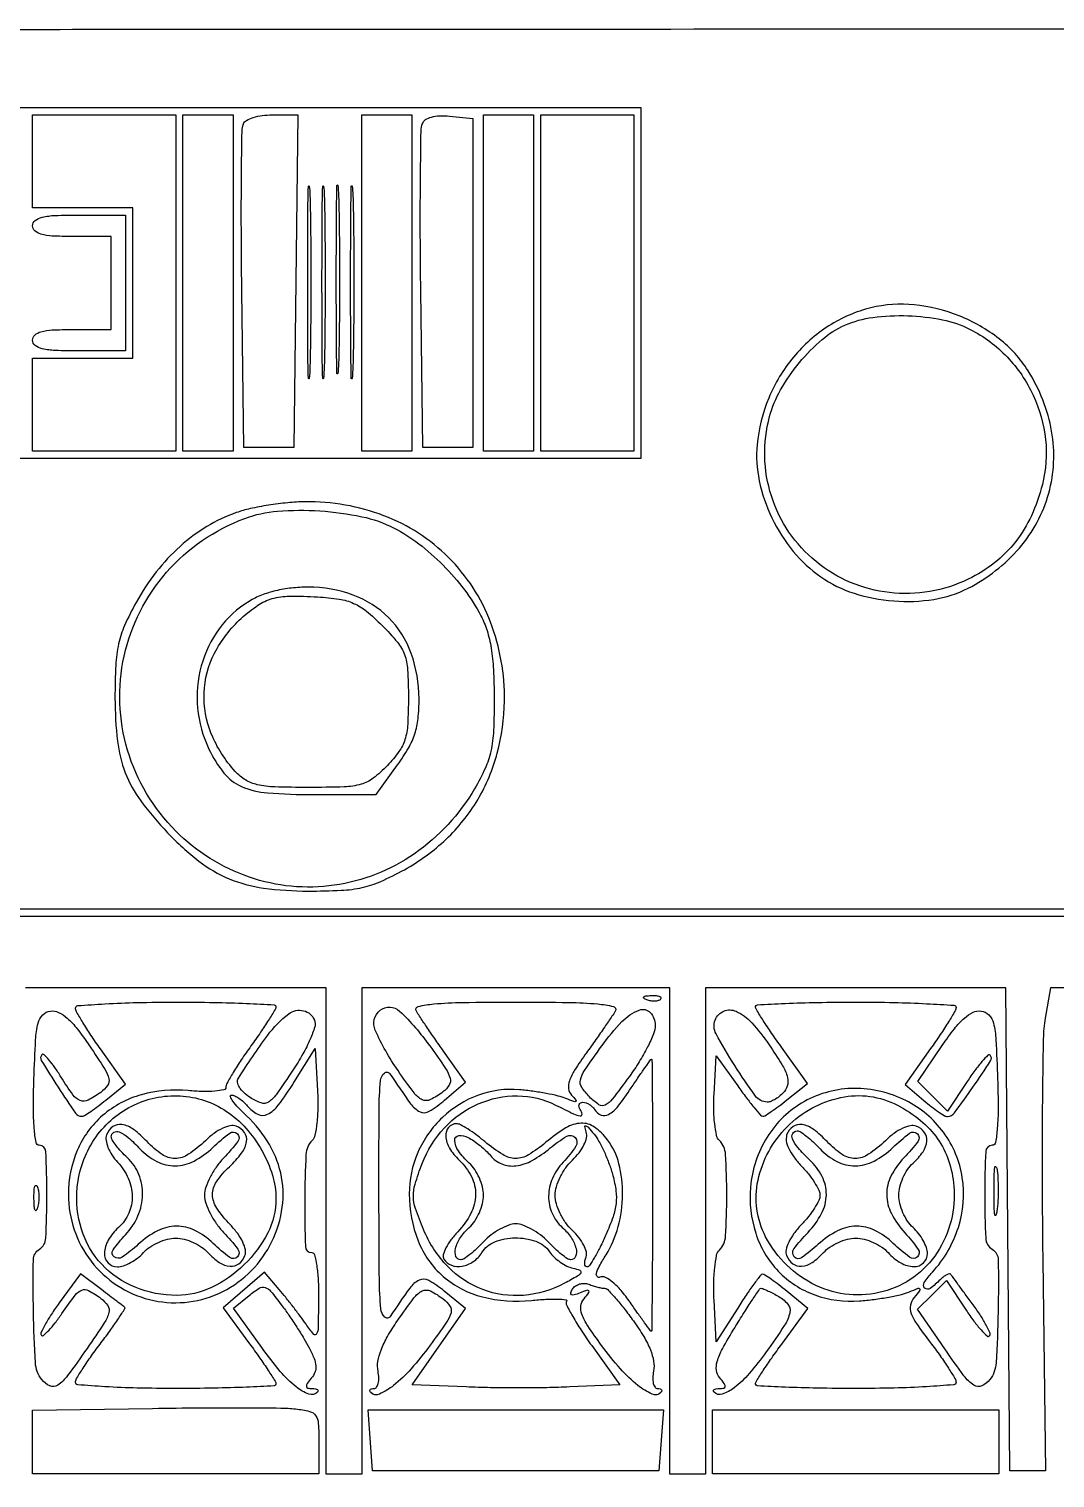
# Model space of a CAD drawing. Header units: inches. Extents: x 57 to 2760, y -193 to 2149.
# Drawn here: x 420.15 to 441.37, y 879.75 to 909.73 of the extents above; entities that cross this region are included whole.
import ezdxf

# ---------------------------------------------------------------- set-up
doc = ezdxf.new("R2010")
doc.units = ezdxf.units.IN
doc.header["$MEASUREMENT"] = 0
doc.set_wipeout_variables(frame=1)

# ---------------------------------------------------------------- blocks, each defined once
blk = doc.blocks.new('TG7-1H40CA')
blk.add_wipeout([(-0.386, 49.351), (148.648, 49.351), (148.648, -0.051), (-0.352, 0.023)])
for points in [[(110.455, 45.396), (83.66, 45.396, -0.000388), (73.385, 45.404, -0.000648), (64.735, 45.429, -0.000017), (56.91, 45.461, -0.408403), (56.863, 45.507, -0.104037), (56.879, 45.589, -0.000888), (57.131, 46.184, -0.003078), (57.426, 46.865, -0.001973), (57.777, 47.654), (58.693, 49.689), (148.648, 49.689)], [(147.02, 31.481), (1.203, 31.481), (1.203, 31.917, 0.045308), (1.179, 32.178, 0.211935), (1.096, 32.3, 0.114971), (0.916, 32.36, 0.009731), (0.426, 32.398), (-0.352, 32.443), (-0.39, 40.881, -0.000795), (-0.4, 44.129, -0.001282), (-0.396, 46.895, -0.000183), (-0.386, 49.351, -0.090476), (-0.358, 49.504, -0.30889), (-0.2, 49.613, -0.000184), (5.627, 49.652, -0.001327), (13.871, 49.682, -0.000244), (29.097, 49.689), (58.48, 49.689)], [(22.15, 47.839), (22.15, 41.029), (21.114, 41.029), (21.074, 44.282, -0.002249), (21.064, 45.544, -0.00343), (21.068, 46.638, -0.001253), (21.08, 47.58, -0.087968), (21.11, 47.734, -0.157804), (21.174, 47.813, -0.078463), (21.294, 47.867, -0.058339), (21.461, 47.892, -0.032039), (21.668, 47.885), (22.15, 47.839)], [(14.97, 45.84), (14.97, 43.028), (14.008, 43.028, -0.00942), (13.516, 43.037, -0.047315), (13.243, 43.073, -0.108427), (13.099, 43.142, -0.232029), (13.046, 43.25, -0.211442), (13.093, 43.356, -0.118311), (13.219, 43.425, -0.054498), (13.453, 43.462, -0.01212), (13.86, 43.472), (14.674, 43.472), (14.674, 45.396), (13.86, 45.396, -0.01212), (13.453, 45.406, -0.054498), (13.219, 45.443, -0.118311), (13.093, 45.512, -0.211442), (13.046, 45.618, -0.232029), (13.099, 45.726, -0.108427), (13.243, 45.795, -0.047315), (13.516, 45.831, -0.00942), (14.008, 45.84), (14.97, 45.84)], [(40.285, 29.852), (34.093, 29.852), (33.987, 29.223, 0.037166), (33.947, 28.797, 0.00219), (33.928, 27.496, 0.003298), (33.923, 25.946, 0.002423), (33.937, 24.227), (33.993, 19.86), (33.253, 19.86), (33.175, 29.852), (26.961, 29.852), (26.961, 19.786), (26.221, 19.786), (26.221, 29.852), (19.856, 29.852), (19.856, 19.786), (19.115, 19.786), (19.115, 29.852), (12.902, 29.852)], [(29.305, 25.664, -0.233681), (29.305, 25.454, -0.026829), (29.216, 25.294, -0.026288), (29.09, 25.118, -0.023115), (28.941, 24.947, 0.032497), (28.789, 24.766, 0.048319), (28.683, 24.589, 0.058925), (28.63, 24.431, 0.143956), (28.64, 24.31, 0.140469), (28.766, 24.143, 0.184881), (28.947, 24.09, 0.129727), (29.169, 24.17, 0.058593), (29.404, 24.375, -0.062472), (29.536, 24.488, -0.041885), (29.71, 24.584, -0.041901), (29.898, 24.649, -0.062761), (30.07, 24.671, -0.062761), (30.242, 24.649, -0.041901), (30.43, 24.584, -0.041885), (30.605, 24.488, -0.062472), (30.736, 24.375, 0.076965), (30.998, 24.162, 0.125606), (31.271, 24.084, 0.199704), (31.468, 24.16, 0.205451), (31.551, 24.352, 0.084684), (31.529, 24.476, 0.040713), (31.464, 24.623, 0.038833), (31.368, 24.77, 0.044853), (31.254, 24.893, -0.062472), (31.141, 25.025, -0.041885), (31.045, 25.199, -0.041901), (30.98, 25.387, -0.062761), (30.958, 25.559, -0.062761), (30.98, 25.731, -0.041901), (31.045, 25.919, -0.041885), (31.141, 26.093, -0.062472), (31.254, 26.225, 0.058593), (31.46, 26.46, 0.129727), (31.539, 26.682, 0.184881), (31.487, 26.864, 0.140469), (31.32, 26.989, 0.143956), (31.198, 26.999, 0.058925), (31.04, 26.946, 0.048319), (30.863, 26.84, 0.032497), (30.682, 26.689, -0.043148), (30.333, 26.407, -0.144885), (30.056, 26.321, -0.156504), (29.789, 26.401, -0.052948), (29.478, 26.669, 0.042778), (29.198, 26.92, 0.120836), (28.958, 27.023, 0.200038), (28.772, 26.979, 0.145834), (28.64, 26.809), (28.63, 26.687, 0.058925), (28.683, 26.529, 0.048319), (28.789, 26.352, 0.032497), (28.941, 26.171, -0.023115), (29.09, 26.001, -0.026288), (29.216, 25.824, -0.026829), (29.305, 25.664, -0.115288)]]:
    blk.add_lwpolyline(points, format="xyb")
for points in [[(11.862, 48.061), (11.862, 40.807), (25.629, 40.807), (25.629, 48.061), (11.862, 48.061)], [(16.007, 47.913), (16.007, 40.955), (13.046, 40.955), (13.046, 42.879), (15.118, 42.879), (15.118, 45.988), (13.046, 45.988), (13.046, 47.913), (16.007, 47.913)], [(17.191, 47.913), (17.191, 40.955), (16.155, 40.955), (16.155, 47.913), (17.191, 47.913)], [(20.892, 47.913), (20.892, 40.955), (19.856, 40.955), (19.856, 47.913), (20.892, 47.913)], [(23.408, 47.913), (23.408, 40.955), (22.372, 40.955), (22.372, 47.913), (23.408, 47.913)], [(25.481, 47.913), (25.481, 40.955), (23.557, 40.955), (23.557, 47.913), (25.481, 47.913)], [(1.203, 31.333), (147.02, 31.333)], [(26.09, 21.118), (25.999, 19.86), (20.078, 19.86), (19.987, 21.118), (26.09, 21.118)], [(33.031, 21.118), (33.031, 19.799), (27.109, 19.799), (27.109, 21.118), (33.031, 21.118)]]:
    blk.add_lwpolyline(points)
for points in [[(18.489, 44.471), (18.449, 41.029), (17.413, 41.029), (17.373, 44.282, -0.002142), (17.363, 45.543, -0.003281), (17.366, 46.635, -0.001149), (17.377, 47.577, -0.088331), (17.405, 47.724, -0.177771), (17.469, 47.797, -0.048828), (17.611, 47.857, -0.042897), (17.797, 47.899, -0.033517), (18.003, 47.913), (18.529, 47.913)], [(18.782, 42.703, -0.022072), (18.765, 42.459, -0.931919), (18.749, 42.46, -0.005665), (18.738, 43.16, -0.001082), (18.735, 44.434, -0.001104), (18.738, 45.709, -0.005306), (18.749, 46.435, -0.911073), (18.765, 46.436, -0.033354), (18.782, 46.256, -0.004313), (18.796, 45.462, -0.002434), (18.801, 44.498, -0.002429), (18.796, 43.526, -0.003981)], [(19.078, 42.703, -0.022072), (19.061, 42.459, -0.931919), (19.045, 42.46, -0.005665), (19.034, 43.16, -0.001082), (19.031, 44.434, -0.001104), (19.034, 45.709, -0.005306), (19.045, 46.435, -0.911073), (19.061, 46.436, -0.033354), (19.078, 46.256, -0.004313), (19.092, 45.462, -0.002434), (19.097, 44.498, -0.002429), (19.092, 43.526, -0.003981)], [(19.374, 42.768, -0.027484), (19.357, 42.561, -0.921279), (19.341, 42.562, -0.005617), (19.33, 43.26, -0.00112), (19.327, 44.508, -0.00112), (19.33, 45.755, -0.005617), (19.341, 46.454, -0.921279), (19.357, 46.455, -0.027484), (19.374, 46.247, -0.004245), (19.389, 45.455, -0.002492), (19.393, 44.508, -0.002492), (19.389, 43.56, -0.004245)], [(19.67, 42.703, -0.022072), (19.653, 42.459, -0.931919), (19.637, 42.46, -0.005665), (19.626, 43.16, -0.001082), (19.623, 44.434, -0.001104), (19.626, 45.709, -0.005306), (19.637, 46.435, -0.911073), (19.653, 46.436, -0.033354), (19.67, 46.256, -0.004313), (19.685, 45.462, -0.002434), (19.689, 44.498, -0.002429), (19.685, 43.526, -0.003981)], [(30.384, 43.92, 0.082472), (29.511, 43.546, 0.077032), (28.782, 42.902, 0.075485), (28.27, 42.054, 0.074281), (28.03, 41.088, 0.076757), (28.073, 40.343, 0.059604), (28.336, 39.574, 0.058871), (28.778, 38.879, 0.070316), (29.347, 38.352, 0.074731), (30.034, 38.015, 0.057753), (30.854, 37.855, 0.058185), (31.682, 37.888, 0.079204), (32.391, 38.118, 0.096824), (33.453, 38.95, 0.111321), (34.059, 40.084, 0.111633), (34.12, 41.365, 0.097806), (33.634, 42.617, 0.085802), (33.034, 43.279, 0.070576), (32.206, 43.755, 0.070504), (31.278, 43.983, 0.08527)], [(32.436, 43.473, -0.084528), (33.198, 42.905, -0.08185), (33.739, 42.112, -0.082554), (33.994, 41.193, -0.088192), (33.928, 40.262, -0.04615), (33.701, 39.618, -0.05845), (33.373, 39.08, -0.06026), (32.938, 38.644, -0.053789), (32.396, 38.305, -0.142219), (30.765, 38.028, -0.143974), (29.248, 38.67, -0.144752), (28.325, 40.027, -0.144137), (28.287, 41.671, -0.063879), (28.515, 42.223, -0.042797), (28.903, 42.786, -0.043268), (29.373, 43.265, -0.074543), (29.845, 43.561, -0.07021), (30.424, 43.722, -0.041187), (31.144, 43.757, -0.041125), (31.862, 43.673, -0.068413)], [(17.259, 39.683, 0.050395), (16.649, 39.395, 0.04716), (16.095, 38.984, 0.045057), (15.605, 38.458, 0.038464), (15.187, 37.825, 0.021947), (14.949, 37.347, 0.050164), (14.824, 36.965, 0.042629), (14.766, 36.529, 0.012225), (14.75, 35.848, 0.028131), (14.802, 34.954, 0.064501), (14.964, 34.3, 0.066121), (15.285, 33.719, 0.030844), (15.838, 33.059, 0.037659), (16.487, 32.471, 0.067012), (17.11, 32.108, 0.06482), (17.821, 31.916, 0.033056), (18.745, 31.853, 0.012274), (19.428, 31.869, 0.042893), (19.865, 31.927, 0.050076), (20.249, 32.054, 0.021376), (20.735, 32.295, 0.063719), (21.6, 32.928, 0.069305), (22.251, 33.742, 0.068876), (22.657, 34.708, 0.061763), (22.805, 35.784, 0.094646), (22.517, 37.415, 0.105803), (21.65, 38.753, 0.105827), (20.312, 39.619, 0.094726), (18.682, 39.907, 0.020625), (18.322, 39.887, 0.014865), (17.924, 39.836, 0.015055), (17.547, 39.765, 0.031222)], [(20.522, 39.362, -0.044649), (21.034, 39.037, -0.033904), (21.534, 38.597, -0.033519), (21.976, 38.086, -0.040253), (22.317, 37.55, -0.046782), (22.444, 37.241, -0.034585), (22.529, 36.881, -0.027098), (22.576, 36.433, -0.012602), (22.592, 35.848, -0.0116), (22.578, 35.174, -0.041987), (22.523, 34.749, -0.05288), (22.405, 34.392, -0.026909), (22.187, 33.971, -0.108094), (20.942, 32.626, -0.117349), (19.284, 31.973, -0.119092), (17.529, 32.141, -0.113651), (16.01, 33.092, -0.124858), (15.01, 34.771, -0.126893), (14.94, 36.714, -0.126663), (15.818, 38.45, -0.124162), (17.432, 39.562, -0.069606), (18.112, 39.713, -0.035829), (18.986, 39.719, -0.035799), (19.855, 39.599, -0.067106)], [(17.523, 37.847, 0.097872), (16.905, 37.28, 0.092159), (16.534, 36.51, 0.08993), (16.459, 35.64, 0.087658), (16.692, 34.792, 0.058885), (17.004, 34.295, 0.120808), (17.366, 34.018, 0.084237), (17.904, 33.885, 0.018853), (18.851, 33.849), (20.15, 33.849), (20.595, 34.464, 0.025933), (20.819, 34.81, 0.052382), (20.951, 35.106, 0.052514), (21.018, 35.423, 0.026191), (21.039, 35.833, 0.086013), (20.876, 36.77, 0.110032), (20.41, 37.509, 0.11049), (19.676, 37.977, 0.087301), (18.745, 38.141, 0.02729), (18.398, 38.122, 0.031755), (18.072, 38.065, 0.033987), (17.777, 37.973, 0.043909)], [(20.273, 37.35, -0.022727), (20.592, 37.001, -0.086492), (20.738, 36.746, -0.073739), (20.802, 36.436, -0.013744), (20.818, 35.855, -0.013563), (20.803, 35.303, -0.061601), (20.746, 34.987, -0.081459), (20.622, 34.738, -0.034645), (20.383, 34.451, -0.036916), (20.09, 34.187, -0.097605), (19.839, 34.062, -0.059787), (19.492, 34.009, -0.007792), (18.743, 33.997, -0.008063), (18.054, 34.008, -0.04631), (17.692, 34.054, -0.084461), (17.45, 34.152, -0.069519), (17.235, 34.33, -0.087245), (16.742, 35.109, -0.108088), (16.593, 35.952, -0.109121), (16.809, 36.774, -0.090328), (17.362, 37.494, -0.034107), (17.706, 37.766, -0.08116), (18, 37.903, -0.066373), (18.358, 37.955, -0.017261), (18.941, 37.94, -0.023095), (19.388, 37.893, -0.066677), (19.686, 37.806, -0.067722), (19.948, 37.645, -0.024376)], [(26.033, 29.615, -0.126455), (25.985, 29.586, -0.060344), (25.913, 29.574, -0.05415), (25.83, 29.58, -0.051402), (25.749, 29.603, -0.054073), (25.688, 29.636, -0.470617), (25.685, 29.663, -0.168741), (25.728, 29.684, -0.018894), (25.839, 29.692, -0.028489), (25.942, 29.691, -0.077125), (26.013, 29.674, -0.208169), (26.04, 29.647, -0.296942)], [(18.079, 29.463, -0.13792), (18.062, 29.402, -0.004579), (17.927, 29.185, -0.008398), (17.76, 28.931, -0.005714), (17.561, 28.648, 0.008355), (17.362, 28.362, 0.011601), (17.195, 28.099, 0.008224), (17.065, 27.875, 0.128264), (17.043, 27.79, -0.359011), (17.002, 27.74, -0.027296), (16.815, 27.714, -0.02766), (16.565, 27.707, -0.016302), (16.266, 27.725, 0.091021), (15.295, 27.639, 0.111589), (14.494, 27.21, 0.11471), (13.971, 26.489, 0.10035), (13.787, 25.574, 0.16486), (14.255, 24.196, 0.168755), (15.461, 23.402, 0.169487), (16.895, 23.529, 0.166124), (17.953, 24.52, 0.078013), (18.196, 25.223, 0.08915), (18.195, 25.932, 0.087729), (17.946, 26.607, 0.072825), (17.468, 27.205, -0.014957), (17.303, 27.369, -0.03237), (17.188, 27.506, -0.058103), (17.136, 27.6, -0.536225), (17.157, 27.632, -0.109832), (17.226, 27.616, -0.038752), (17.314, 27.566, -0.03622), (17.406, 27.495, -0.035202), (17.487, 27.41, 0.102028), (17.703, 27.237, 0.238164), (17.904, 27.236, 0.116924), (18.128, 27.424, 0.019468), (18.449, 27.891), (18.893, 28.594), (18.938, 27.721, -0.017348), (18.944, 27.375, -0.022422), (18.924, 27.059, -0.02098), (18.886, 26.802, -0.1496), (18.827, 26.692, 0.185822), (18.699, 26.403, 0.011757), (18.674, 25.458, 0.009172), (18.688, 24.502, 0.404517), (18.819, 24.375, -0.343914), (18.878, 24.329, -0.023845), (18.922, 24.108, -0.02536), (18.952, 23.811, -0.01436), (18.96, 23.45, -0.002599), (18.951, 22.824, -0.104003), (18.92, 22.691, -0.548934), (18.859, 22.682, -0.024391), (18.701, 22.89, 0.008546), (18.582, 23.055, 0.004818), (18.434, 23.252, 0.004807), (18.28, 23.448, 0.007852), (18.145, 23.611), (17.841, 23.967), (16.987, 23.232), (17.533, 22.488, -0.005452), (17.742, 22.197, -0.008079), (17.919, 21.936, -0.004207), (18.062, 21.713, -0.141503), (18.079, 21.653, -0.399201), (18.044, 21.616, -0.001888), (17.47, 21.589, -0.00687), (16.801, 21.569, -0.004124), (16.007, 21.562, -0.005733), (15.212, 21.571, -0.009538), (14.543, 21.599, -0.00361), (13.981, 21.638, -0.392264), (13.934, 21.689, -0.136425), (13.956, 21.768, -0.00783), (14.091, 21.983, -0.011471), (14.263, 22.237, -0.008144), (14.467, 22.513, 0.006732), (14.667, 22.783, 0.011234), (14.828, 23.017, 0.004982), (14.954, 23.214, 0.398583), (14.948, 23.247, -0.007416), (14.912, 23.273, -0.000305), (14.786, 23.368, -0.00053), (14.636, 23.481, -0.000376), (14.468, 23.608), (14.04, 23.932), (13.599, 23.332, 0.012417), (13.435, 23.097, 0.01985), (13.308, 22.888, 0.01472), (13.22, 22.716, 0.318004), (13.229, 22.662, 0.395329), (13.274, 22.661, 0.023372), (13.383, 22.765, 0.0251), (13.513, 22.918, 0.014642), (13.654, 23.112, -0.010687), (13.925, 23.493, -0.140319), (14.062, 23.597, -0.222583), (14.205, 23.588, -0.031973), (14.458, 23.426, -0.087113), (14.601, 23.278, -0.218628), (14.625, 23.133, -0.07791), (14.529, 22.921, -0.005748), (14.172, 22.39, -0.008233), (13.771, 21.828, -0.083538), (13.566, 21.63, -0.260037), (13.404, 21.615, -0.124668), (13.235, 21.747, -0.150798), (13.105, 22.094, -0.010511), (13.064, 23.148, -0.007994), (13.062, 24.224, -0.25613), (13.187, 24.445, 0.24735), (13.32, 24.67, 0.012035), (13.341, 25.568, 0.010853), (13.321, 26.466, 0.401308), (13.185, 26.595, -0.366189), (13.117, 26.653, -0.021453), (13.081, 26.945, -0.020774), (13.064, 27.369, -0.007756), (13.074, 27.965, -0.004959), (13.109, 28.775, -0.046328), (13.16, 29.121, -0.134975), (13.255, 29.291, -0.169286), (13.416, 29.371, -0.144465), (13.582, 29.344, -0.070031), (13.762, 29.224, -0.045725), (13.969, 29.002, -0.016473), (14.223, 28.651, -0.006416), (14.54, 28.168, -0.083375), (14.624, 27.971, -0.21795), (14.597, 27.833, -0.079259), (14.454, 27.689, -0.039411), (14.193, 27.528, -0.214825), (14.031, 27.519, -0.146307), (13.88, 27.637, -0.015874), (13.633, 28.009, 0.014297), (13.504, 28.206, 0.02477), (13.384, 28.361, 0.023132), (13.283, 28.468, 0.409263), (13.24, 28.467, 0.346074), (13.226, 28.349, 0.006789), (13.573, 27.796, 0.007457), (13.933, 27.257, 0.261938), (14.065, 27.193, 0.125333), (14.119, 27.21, 0.00986), (14.248, 27.294, 0.012922), (14.399, 27.402, 0.009522), (14.561, 27.53), (14.966, 27.861), (14.45, 28.587, -0.00738), (14.252, 28.873, -0.010446), (14.086, 29.135, -0.006866), (13.955, 29.357, -0.130556), (13.934, 29.434, -0.393227), (13.98, 29.483, -0.003348), (14.543, 29.52, -0.00918), (15.212, 29.547, -0.005517), (16.007, 29.556, -0.004221), (16.801, 29.549, -0.007031), (17.47, 29.529, -0.001977), (18.043, 29.501, -0.398797)], [(18.875, 29.18, -0.167884), (18.88, 29.043, -0.027202), (18.786, 28.789, -0.026586), (18.634, 28.483, -0.018029), (18.431, 28.151, -0.006694), (18.081, 27.639, -0.096569), (17.923, 27.487, -0.231923), (17.772, 27.469, -0.060392), (17.546, 27.581, -0.041229), (17.412, 27.685, -0.070927), (17.323, 27.795, -0.098063), (17.285, 27.898, -0.181636), (17.303, 27.983, -0.015808), (17.908, 28.87, -0.072574), (18.342, 29.313, -0.224245), (18.649, 29.378, -0.248105)], [(21.258, 28.654, -0.006765), (21.587, 28.182, -0.079728), (21.681, 27.98, -0.212263), (21.661, 27.84, -0.091045), (21.531, 27.697, -0.047903), (21.273, 27.538, -0.229531), (21.106, 27.537, -0.1211), (20.936, 27.676, -0.010206), (20.603, 28.139, -0.045422), (20.133, 28.975, -0.344085), (20.234, 29.386, -0.372812), (20.637, 29.367, -0.046707)], [(25.096, 29.371, -0.018084), (25.028, 29.262, -0.002472), (24.877, 29.041, -0.00284), (24.696, 28.781, -0.002396), (24.5, 28.507, 0.012549), (24.256, 28.15, 0.058476), (24.146, 27.926, 0.118068), (24.129, 27.766, 0.155636), (24.191, 27.634, -0.01316), (24.282, 27.53, -0.455622), (24.277, 27.502, -0.233408), (24.236, 27.498, -0.007216), (24.075, 27.562, 0.039421), (23.917, 27.613, 0.011888), (23.67, 27.666, 0.011832), (23.389, 27.711, 0.012596), (23.112, 27.743, 0.110175), (22.267, 27.631, 0.102215), (21.523, 27.171, 0.100606), (21.014, 26.446, 0.103247), (20.835, 25.586, 0.093689), (21.018, 24.618, 0.12058), (21.537, 23.881, 0.118166), (22.348, 23.457, 0.087595), (23.361, 23.384, -0.011238), (23.66, 23.408, -0.021457), (23.902, 23.412, -0.022499), (24.073, 23.399, -0.548405), (24.09, 23.363, 0.262587), (24.087, 23.292, 0.010398), (24.216, 23.053, 0.016026), (24.39, 22.767, 0.010376), (24.608, 22.449), (25.189, 21.636), (24.157, 21.593, -0.006761), (23.682, 21.579, -0.00374), (23.102, 21.575, -0.003729), (22.513, 21.579, -0.005993), (22.011, 21.593), (20.897, 21.636), (22.002, 23.219), (21.558, 23.577, 0.041219), (21.238, 23.794, 0.242702), (21.041, 23.801, 0.12805), (20.846, 23.638, 0.009209), (20.442, 23.053, -0.469994), (20.328, 23.04, -0.178462), (20.249, 23.207, -0.021151), (20.217, 23.832, -0.001524), (20.209, 25.566, -0.001475), (20.212, 27.316, -0.021588), (20.241, 27.932, -0.19586), (20.322, 28.088, -0.450069), (20.437, 28.072, 0.008094), (20.863, 27.453, 0.126033), (21.058, 27.288, 0.254669), (21.25, 27.297, 0.041087), (21.565, 27.526), (21.999, 27.899), (21.544, 28.543, -0.002186), (21.362, 28.802, -0.002539), (21.191, 29.051, -0.002259), (21.049, 29.263, -0.015149), (20.982, 29.371, -0.502093), (21.022, 29.465, -0.036609), (21.345, 29.518, -0.018983), (21.938, 29.548, -0.003455), (23.038, 29.556, -0.003461), (24.138, 29.548, -0.018963), (24.732, 29.518, -0.036343), (25.056, 29.465, -0.50082)], [(25.921, 29.075, -0.092853), (25.887, 28.901, -0.021624), (25.763, 28.628, -0.021578), (25.591, 28.321, -0.019674), (25.389, 28.02, -0.005915), (25.032, 27.546, -0.10965), (24.889, 27.427, -0.273469), (24.759, 27.434, -0.048808), (24.564, 27.594, -0.05168), (24.402, 27.795, -0.205885), (24.375, 27.947, -0.091539), (24.462, 28.144, -0.006129), (24.815, 28.649, -0.034391), (25.232, 29.152, -0.111063), (25.592, 29.392, -0.306639), (25.819, 29.34, -0.192199)], [(32.143, 29.445, -0.133415), (32.123, 29.373, -0.005818), (31.988, 29.149, -0.009535), (31.818, 28.885, -0.006625), (31.616, 28.593), (31.09, 27.854), (31.477, 27.521, 0.012614), (31.632, 27.393, 0.016889), (31.78, 27.286, 0.014096), (31.906, 27.206, 0.142856), (31.966, 27.191, 0.228906), (32.112, 27.267, 0.008142), (32.491, 27.795, 0.006925), (32.859, 28.339, 0.355162), (32.846, 28.458, 0.415229), (32.802, 28.458, 0.016525), (32.679, 28.326, 0.020728), (32.533, 28.143, 0.012084), (32.372, 27.912), (31.966, 27.298), (31.66, 27.604), (31.354, 27.91), (31.859, 28.66, -0.016735), (32.11, 29.006, -0.046054), (32.316, 29.225, -0.070292), (32.495, 29.345, -0.143625), (32.661, 29.371, -0.169286), (32.822, 29.291, -0.134975), (32.917, 29.121, -0.046328), (32.967, 28.775, -0.004959), (33.002, 27.965, -0.007756), (33.013, 27.369, -0.020774), (32.996, 26.945, -0.021453), (32.96, 26.653, -0.366189), (32.891, 26.595, 0.401308), (32.756, 26.466, 0.010853), (32.736, 25.568, 0.012035), (32.757, 24.67, 0.24735), (32.89, 24.445, -0.25613), (33.015, 24.224, -0.007994), (33.013, 23.148, -0.010511), (32.972, 22.094, -0.150798), (32.842, 21.747, -0.123585), (32.673, 21.614, -0.260243), (32.512, 21.629, -0.084292), (32.307, 21.825, -0.008359), (31.911, 22.381), (31.347, 23.2), (31.646, 23.499), (31.945, 23.799), (32.351, 23.185, 0.013799), (32.512, 22.955, 0.023715), (32.661, 22.774, 0.021173), (32.785, 22.648, 0.404313), (32.835, 22.649, 0.307344), (32.846, 22.706, 0.019261), (32.768, 22.87, 0.023066), (32.651, 23.07, 0.014564), (32.497, 23.292, -0.00019), (32.334, 23.513, -0.00027), (32.19, 23.71, -0.00015), (32.068, 23.876, -0.003962), (32.035, 23.921, 0.293892), (32.005, 23.933, 0.069378), (31.952, 23.915, 0.050078), (31.885, 23.872, 0.029771), (31.815, 23.81, -0.039657), (31.607, 23.633, -0.366398), (31.498, 23.641, -0.357785), (31.486, 23.752, -0.039322), (31.654, 23.968, 0.106938), (32.191, 24.893, 0.117142), (32.273, 25.925, 0.120695), (31.884, 26.862, 0.118284), (31.103, 27.52, 0.118005), (30.038, 27.77, 0.127033), (29.007, 27.499, 0.127052), (28.237, 26.763, 0.118062), (27.892, 25.725, 0.099439), (28, 24.774, 0.113753), (28.467, 23.989, 0.115904), (29.223, 23.498, 0.106192), (30.144, 23.374, 0.01264), (30.449, 23.406, 0.012454), (30.754, 23.453, 0.012414), (31.018, 23.508, 0.045733), (31.18, 23.561, -0.006555), (31.358, 23.635, -0.3203), (31.393, 23.627, -0.356289), (31.394, 23.593, -0.00724), (31.279, 23.447, 0.114329), (31.201, 23.288, 0.143145), (31.211, 23.125, 0.067195), (31.324, 22.905, 0.010569), (31.612, 22.51, -0.008179), (31.816, 22.235, -0.011512), (31.987, 21.982, -0.007879), (32.121, 21.768, -0.136296), (32.143, 21.689, -0.392264), (32.095, 21.638, -0.00361), (31.534, 21.599, -0.009538), (30.865, 21.571, -0.005733), (30.07, 21.562, -0.004124), (29.275, 21.569, -0.00687), (28.606, 21.589, -0.001888), (28.033, 21.616, -0.399201), (27.998, 21.653, -0.141308), (28.015, 21.713, -0.004275), (28.156, 21.934, -0.008148), (28.331, 22.192, -0.005505), (28.538, 22.481), (29.079, 23.217), (28.649, 23.569, 0.007193), (28.479, 23.704, 0.01022), (28.324, 23.818, 0.006608), (28.192, 23.909, 0.131012), (28.146, 23.925, 0.249322), (28.103, 23.906, 0.005754), (27.963, 23.722, 0.011452), (27.803, 23.496, 0.007342), (27.628, 23.227), (27.183, 22.524), (27.138, 23.397, -0.017348), (27.133, 23.743, -0.022422), (27.152, 24.059, -0.02098), (27.191, 24.316, -0.1496), (27.249, 24.426, 0.184012), (27.377, 24.711, 0.014423), (27.402, 25.559, 0.014426), (27.377, 26.407, 0.183908), (27.249, 26.693, -0.145116), (27.191, 26.8, -0.023304), (27.152, 27.038, -0.024099), (27.132, 27.33, -0.019074), (27.138, 27.647), (27.183, 28.446), (27.628, 27.822, 0.007008), (27.803, 27.583, 0.010643), (27.963, 27.38, 0.005594), (28.102, 27.216, 0.200902), (28.146, 27.194, 0.157602), (28.192, 27.206, 0.008106), (28.323, 27.291, 0.012239), (28.478, 27.4, 0.008522), (28.647, 27.531), (29.073, 27.872), (28.536, 28.621, -0.005506), (28.329, 28.914, -0.008129), (28.156, 29.177, -0.004309), (28.015, 29.401, -0.138683), (27.998, 29.463, -0.398797), (28.034, 29.501, -0.001977), (28.606, 29.529, -0.007031), (29.275, 29.549, -0.004221), (30.07, 29.556, -0.005043), (30.865, 29.548, -0.008394), (31.534, 29.523, -0.002807), (32.1, 29.49, -0.395308)], [(28.278, 28.671, -0.011044), (28.54, 28.267, -0.059484), (28.65, 28.031, -0.122379), (28.662, 27.86, -0.131257), (28.593, 27.709, -0.040327), (28.509, 27.623, -0.039412), (28.411, 27.551, -0.042201), (28.316, 27.502, -0.103731), (28.239, 27.487, -0.232402), (27.997, 27.613, -0.017256), (27.566, 28.243, -0.017625), (27.18, 28.901, -0.218751), (27.162, 29.184, -0.202702), (27.34, 29.369, -0.211895), (27.593, 29.366, -0.101035), (27.917, 29.129, -0.034757)], [(25.867, 25.559, -0.000762), (25.864, 24.481, -0.001271), (25.858, 23.573, -0.000065), (25.85, 22.756, -0.411316), (25.84, 22.746, -0.238475), (25.826, 22.754, -0.000752), (25.702, 22.922, -0.003924), (25.563, 23.115, -0.002418), (25.403, 23.345, 0.022714), (25.215, 23.59, 0.045339), (25.042, 23.763, 0.061885), (24.893, 23.859, 0.205808), (24.778, 23.863, -0.311035), (24.721, 23.877, -0.254853), (24.706, 23.94, -0.058733), (24.766, 24.089, -0.012938), (24.905, 24.327, 0.073312), (25.157, 24.91, 0.062224), (25.248, 25.574, 0.064937), (25.173, 26.21, 0.100416), (24.934, 26.707, 0.076517), (24.665, 26.969, 0.166072), (24.392, 27.05, 0.127787), (24.075, 26.954, 0.037699), (23.661, 26.655, -0.037147), (23.3, 26.395, -0.141425), (23.035, 26.322, -0.138169), (22.769, 26.4, -0.034844), (22.399, 26.669, 0.015253), (22.22, 26.811, 0.019123), (22.045, 26.931, 0.017588), (21.894, 27.019, 0.123541), (21.812, 27.039, 0.221469), (21.649, 26.964, 0.19487), (21.591, 26.785, 0.116391), (21.669, 26.533, 0.07069), (21.865, 26.289, -0.087799), (22.122, 25.945, -0.121688), (22.207, 25.571, -0.114765), (22.11, 25.183, -0.072341), (21.838, 24.802, 0.030655), (21.697, 24.636, 0.042442), (21.594, 24.47, 0.049151), (21.538, 24.327, 0.210233), (21.551, 24.239, 0.167609), (21.708, 24.11, 0.131761), (21.929, 24.09, 0.111847), (22.159, 24.186, 0.099311), (22.338, 24.375, -0.16219), (22.605, 24.596, -0.08942), (23.027, 24.678, -0.08874), (23.453, 24.607, -0.155846), (23.735, 24.392, 0.051393), (23.831, 24.281, 0.036665), (23.959, 24.178, 0.037198), (24.097, 24.096, 0.062868), (24.224, 24.052, -0.04565), (24.366, 24.008, -0.452412), (24.383, 23.956, -0.133826), (24.313, 23.886, -0.007849), (24.045, 23.738, -0.101577), (23.198, 23.489, -0.112435), (22.354, 23.609, -0.11005), (21.632, 24.086, -0.094002), (21.131, 24.85, -0.015041), (20.965, 25.286, -0.078031), (20.92, 25.538, -0.080262), (20.955, 25.789, -0.016424), (21.102, 26.214, -0.096941), (21.563, 26.953, -0.101682), (22.262, 27.449, -0.10596), (23.075, 27.616, -0.114135), (23.862, 27.427, 0.004635), (24.233, 27.246, 0.066601), (24.373, 27.201, 0.516651), (24.408, 27.236, 0.099082), (24.371, 27.336, -0.076764), (24.347, 27.392, -0.154201), (24.35, 27.44, -0.186277), (24.378, 27.472, -0.117858), (24.427, 27.484, -0.085235), (24.491, 27.473, -0.053414), (24.559, 27.44, -0.051777), (24.621, 27.392, -0.064269), (24.667, 27.336, 0.160659), (24.804, 27.22, 0.23155), (24.959, 27.232, 0.095295), (25.154, 27.403, 0.019011), (25.425, 27.78, -0.003032), (25.577, 28.007, -0.004894), (25.709, 28.198, -0.001151), (25.827, 28.363, -0.242038), (25.844, 28.372, -0.411674), (25.855, 28.361, -0.000095), (25.862, 27.546, -0.001533), (25.867, 26.638, -0.000919)], [(17.058, 27.296, -0.064471), (17.457, 26.947, -0.052826), (17.786, 26.485, -0.053818), (18.005, 25.976, -0.074857), (18.078, 25.485, -0.118279), (17.91, 24.784, -0.081793), (17.424, 24.125, -0.081092), (16.748, 23.652, -0.112451), (16.029, 23.487, -0.09673), (15.166, 23.655, -0.110579), (14.475, 24.132, -0.111493), (14.058, 24.855, -0.099659), (13.969, 25.718, -0.123356), (14.322, 26.713, -0.128693), (15.098, 27.405, -0.132471), (16.096, 27.616, -0.13436)], [(30.929, 27.424, -0.05073), (31.41, 27.107, -0.0697), (31.762, 26.729, -0.072029), (31.989, 26.278, -0.058861), (32.099, 25.749, -0.168805), (31.752, 24.373, -0.183517), (30.637, 23.567, -0.179176), (29.246, 23.694, -0.162639), (28.206, 24.701, -0.174438), (28.048, 25.869, -0.144583), (28.651, 26.978, -0.144583), (29.76, 27.582, -0.174438)], [(14.577, 26.81, 0.130271), (14.565, 26.696, 0.057567), (14.605, 26.55, 0.050422), (14.687, 26.393, 0.042751), (14.804, 26.245, -0.084699), (15.025, 25.911, -0.100928), (15.106, 25.542, -0.106971), (15.034, 25.187, -0.1061), (14.822, 24.893, 0.076965), (14.61, 24.631, 0.125606), (14.532, 24.358, 0.199704), (14.608, 24.161, 0.205451), (14.799, 24.079, 0.084684), (14.923, 24.1, 0.040713), (15.071, 24.166, 0.038833), (15.218, 24.261, 0.044853), (15.34, 24.375, -0.062472), (15.472, 24.488, -0.041885), (15.647, 24.584, -0.041901), (15.834, 24.649, -0.062761), (16.007, 24.671, -0.062761), (16.179, 24.649, -0.041901), (16.367, 24.584, -0.041885), (16.541, 24.488, -0.062472), (16.673, 24.375, 0.058593), (16.907, 24.17, 0.129727), (17.13, 24.09, 0.184881), (17.311, 24.143, 0.140469), (17.437, 24.31, 0.143956), (17.447, 24.431, 0.058925), (17.394, 24.589, 0.048319), (17.288, 24.766, 0.032497), (17.136, 24.947, -0.043148), (16.855, 25.296, -0.144885), (16.768, 25.573, -0.156504), (16.849, 25.84, -0.052948), (17.117, 26.151, 0.042778), (17.368, 26.431, 0.120836), (17.471, 26.671, 0.200038), (17.427, 26.858, 0.145834), (17.256, 26.989, 0.143956), (17.135, 26.999, 0.058925), (16.977, 26.946, 0.048319), (16.799, 26.84, 0.032497), (16.619, 26.689, -0.043148), (16.27, 26.407, -0.144885), (15.992, 26.321, -0.156504), (15.726, 26.401, -0.052948), (15.414, 26.669, 0.042782), (15.135, 26.92, 0.120423), (14.895, 27.023, 0.199614), (14.708, 26.98, 0.146662)], [(25.046, 25.969, -0.032607), (25.11, 25.649, -0.062222), (25.112, 25.388, -0.054851), (25.049, 25.113, -0.020345), (24.903, 24.743, -0.011557), (24.784, 24.489, -0.017606), (24.667, 24.274, -0.012418), (24.562, 24.106, -0.252152), (24.511, 24.079, -0.253805), (24.48, 24.095, -0.121757), (24.465, 24.139, -0.074592), (24.469, 24.206, -0.04015), (24.492, 24.285, 0.158671), (24.498, 24.388, 0.053227), (24.443, 24.53, 0.046617), (24.344, 24.685, 0.038655), (24.212, 24.829, -0.048211), (24.071, 24.99, -0.041649), (23.955, 25.182, -0.043313), (23.878, 25.381, -0.071188), (23.853, 25.559, -0.071188), (23.878, 25.737, -0.043313), (23.955, 25.936, -0.041649), (24.071, 26.128, -0.048211), (24.212, 26.289, 0.040068), (24.349, 26.44, 0.050478), (24.448, 26.6, 0.05865), (24.501, 26.75, 0.130966), (24.496, 26.87, -0.026439), (24.468, 26.979, -0.564352), (24.489, 26.997, -0.143051), (24.537, 26.966, -0.007474), (24.658, 26.822, -0.045174), (24.759, 26.671, -0.018791), (24.87, 26.451, -0.01841), (24.971, 26.205, -0.022653)], [(15.266, 26.521, 0.085523), (15.618, 26.256, 0.12381), (15.995, 26.168, 0.116702), (16.385, 26.268, 0.070589), (16.774, 26.548, -0.029318), (17.122, 26.844, -0.374162), (17.281, 26.833, -0.374162), (17.292, 26.675, -0.029318), (16.995, 26.327, 0.037865), (16.843, 26.142, 0.034006), (16.715, 25.931, 0.035655), (16.627, 25.724, 0.083711), (16.599, 25.559, 0.083711), (16.627, 25.394, 0.035655), (16.715, 25.188, 0.034006), (16.843, 24.976, 0.037865), (16.995, 24.792, -0.029565), (17.29, 24.445, -0.36532), (17.281, 24.285, -0.382041), (17.125, 24.272, -0.029957), (16.781, 24.564, 0.074347), (16.402, 24.832, 0.12037), (16.02, 24.92, 0.116336), (15.63, 24.824, 0.066554), (15.231, 24.545, -0.03244), (14.901, 24.281, -0.32533), (14.734, 24.283, -0.40448), (14.712, 24.428, -0.03522), (14.969, 24.743, 0.085815), (15.225, 25.132, 0.097202), (15.322, 25.568, 0.102884), (15.245, 25.988, 0.108094), (15.007, 26.334, -0.018001), (14.88, 26.463, -0.022829), (14.772, 26.591, -0.021719), (14.693, 26.704, -0.142569), (14.674, 26.769, -0.265071), (14.727, 26.862, -0.236985), (14.839, 26.87, -0.080632), (15.026, 26.753, -0.024594)], [(22.514, 26.381, 0.123806), (22.752, 26.207, 0.128537), (23.042, 26.169, 0.096663), (23.378, 26.28, 0.04705), (23.752, 26.538, -0.04214), (24.094, 26.78, -0.357085), (24.267, 26.753, -0.342284), (24.28, 26.574, -0.041274), (24.016, 26.242, 0.085384), (23.797, 25.909, 0.10077), (23.717, 25.541, 0.106533), (23.789, 25.187, 0.106009), (24.001, 24.893, -0.059994), (24.183, 24.683, -0.085275), (24.285, 24.459, -0.156212), (24.276, 24.296, -0.311042), (24.174, 24.227, -0.148512), (24.108, 24.247, -0.019347), (23.986, 24.335, -0.021145), (23.847, 24.455, -0.016233), (23.705, 24.597, 0.04065), (23.548, 24.738, 0.036766), (23.365, 24.858, 0.038735), (23.185, 24.941, 0.088288), (23.038, 24.967, 0.088288), (22.892, 24.941, 0.038735), (22.711, 24.858, 0.036766), (22.529, 24.738, 0.04065), (22.372, 24.597, -0.016233), (22.23, 24.455, -0.021145), (22.091, 24.335, -0.019347), (21.969, 24.247, -0.148512), (21.902, 24.227, -0.311042), (21.801, 24.296, -0.156212), (21.792, 24.459, -0.085275), (21.894, 24.683, -0.059994), (22.076, 24.893, 0.062472), (22.189, 25.025, 0.041885), (22.285, 25.199, 0.041901), (22.351, 25.387, 0.062761), (22.372, 25.559, 0.062761), (22.351, 25.731, 0.041901), (22.285, 25.919, 0.041885), (22.189, 26.093, 0.062472), (22.076, 26.225, -0.053722), (21.853, 26.476, -0.144456), (21.776, 26.699, -0.399355), (21.859, 26.795, -0.148346), (22.051, 26.757, -0.029489), (22.169, 26.684, -0.018165), (22.299, 26.587, -0.018196), (22.421, 26.48, -0.030842)], [(29.33, 26.521, 0.085523), (29.681, 26.256, 0.12381), (30.058, 26.168, 0.116702), (30.449, 26.268, 0.070589), (30.838, 26.548, -0.029565), (31.184, 26.842, -0.36532), (31.344, 26.833, -0.382041), (31.358, 26.678, -0.029957), (31.065, 26.333, 0.074347), (30.797, 25.955, 0.12037), (30.709, 25.572, 0.116336), (30.806, 25.183, 0.066554), (31.084, 24.783, -0.031188), (31.36, 24.44, -0.377916), (31.344, 24.285, -0.360276), (31.183, 24.277, -0.030682), (30.845, 24.564, 0.074347), (30.466, 24.832, 0.12037), (30.083, 24.92, 0.116336), (29.694, 24.824, 0.066554), (29.295, 24.545, -0.030991), (28.95, 24.267, -0.386414), (28.796, 24.286, -0.352854), (28.791, 24.449, -0.030048), (29.082, 24.792, 0.070589), (29.361, 25.181, 0.116702), (29.461, 25.571, 0.12381), (29.373, 25.948, 0.085523), (29.108, 26.299, -0.024594), (28.876, 26.54, -0.080632), (28.759, 26.727, -0.236985), (28.767, 26.838, -0.265071), (28.86, 26.891, -0.148512), (28.927, 26.871, -0.019347), (29.049, 26.783, -0.021145), (29.188, 26.663, -0.016233)], [(32.99, 25.229, -0.069146), (32.968, 25.145, -0.756877), (32.947, 25.148, -0.031761), (32.933, 25.315, -0.005499), (32.929, 25.633, -0.005888), (32.932, 25.952, -0.025342), (32.946, 26.142, -0.556092), (32.967, 26.151, -0.212532), (32.989, 26.117, -0.024559), (33.008, 25.927, -0.012695), (33.014, 25.689, -0.01259), (33.009, 25.443, -0.018638)], [(13.148, 25.303, -0.087174), (13.122, 25.246, -0.597527), (13.099, 25.248, -0.080377), (13.081, 25.327, -0.012823), (13.075, 25.485, -0.014395), (13.077, 25.645, -0.052471), (13.092, 25.745, -0.333666), (13.116, 25.764, -0.31318), (13.143, 25.747, -0.06278), (13.166, 25.658, -0.030339), (13.175, 25.541, -0.029507), (13.169, 25.416, -0.037336)], [(24.876, 23.635, -0.204679), (24.939, 23.608, -0.010066), (25.097, 23.436, -0.014938), (25.278, 23.218, -0.010106), (25.471, 22.96, -0.020058), (25.685, 22.635, -0.040288), (25.822, 22.361, -0.052277), (25.889, 22.126, -0.090617), (25.887, 21.923, 0.03907), (25.872, 21.785, 0.064808), (25.883, 21.668, 0.094276), (25.918, 21.59, 0.247001), (25.97, 21.562, -0.057546), (26.023, 21.556, -0.172978), (26.053, 21.537, -0.25335), (26.057, 21.509, -0.112626), (26.036, 21.476, -0.313483), (25.858, 21.444, -0.060996), (25.564, 21.625, -0.04356), (25.204, 21.967, -0.022513), (24.814, 22.451, -0.010745), (24.529, 22.858, -0.057806), (24.406, 23.098, -0.121819), (24.385, 23.269, -0.142736), (24.45, 23.419, 0.01003), (24.55, 23.545, 0.326084), (24.551, 23.581, 0.333588), (24.517, 23.593, 0.010261), (24.367, 23.539, -0.020899), (24.244, 23.497, -0.193775), (24.189, 23.503, -0.375891), (24.174, 23.539, -0.050887), (24.213, 23.62, -0.100882), (24.273, 23.683, -0.081468), (24.358, 23.724, -0.078975), (24.454, 23.737, -0.085472), (24.546, 23.719, 0.014965), (24.638, 23.686, 0.014252), (24.733, 23.659, 0.014354), (24.819, 23.64, 0.048071)], [(18.766, 22.403, -0.024908), (18.867, 22.184, -0.07879), (18.904, 22.028, -0.110726), (18.884, 21.899, -0.080822), (18.81, 21.773, 0.020428), (18.727, 21.665, 0.172585), (18.711, 21.606, 0.325914), (18.74, 21.572, 0.059566), (18.826, 21.562, -0.039057), (18.894, 21.557, -0.111372), (18.938, 21.539, -0.248295), (18.951, 21.514, -0.198262), (18.939, 21.485, -0.293369), (18.761, 21.446, -0.080103), (18.498, 21.595, -0.048557), (18.168, 21.916, -0.019878), (17.784, 22.411), (17.201, 23.225), (17.525, 23.488, -0.029762), (17.734, 23.637, -0.216772), (17.853, 23.653, -0.147978), (17.969, 23.576, -0.012061), (18.197, 23.285, -0.010488), (18.347, 23.077, -0.007174), (18.508, 22.834, -0.007233), (18.657, 22.596, -0.0145)], [(21.539, 23.415, -0.083493), (21.677, 23.268, -0.220211), (21.699, 23.129, -0.082633), (21.606, 22.931, -0.006472), (21.266, 22.455, -0.022377), (20.874, 21.969, -0.043492), (20.513, 21.626, -0.060997), (20.219, 21.444, -0.313705), (20.04, 21.476, -0.112626), (20.02, 21.509, -0.25335), (20.024, 21.537, -0.172978), (20.054, 21.556, -0.057546), (20.106, 21.562, 0.245543), (20.159, 21.59, 0.09491), (20.194, 21.667, 0.065251), (20.205, 21.783, 0.039376), (20.19, 21.921, -0.0907), (20.188, 22.12, -0.048425), (20.254, 22.358, -0.038348), (20.386, 22.636, -0.020714), (20.588, 22.957, -0.009759), (20.932, 23.437, -0.120595), (21.105, 23.58, -0.231304), (21.275, 23.579, -0.04703)], [(28.451, 23.481, -0.091664), (28.658, 23.316, -0.232336), (28.706, 23.135, -0.096035), (28.597, 22.87, -0.01016), (28.216, 22.317, -0.021893), (27.865, 21.871, -0.050774), (27.557, 21.578, -0.082488), (27.308, 21.445, -0.2858), (27.138, 21.485, -0.198262), (27.125, 21.514, -0.248295), (27.139, 21.539, -0.111372), (27.183, 21.557, -0.039057), (27.251, 21.562, 0.058321), (27.339, 21.572, 0.339218), (27.367, 21.606, 0.164752), (27.348, 21.666, 0.017304), (27.257, 21.784, -0.138788), (27.19, 21.937, -0.108192), (27.203, 22.12, -0.053338), (27.312, 22.38, -0.010431), (27.567, 22.82, -0.00441), (27.76, 23.132, -0.007038), (27.931, 23.395, -0.002299), (28.081, 23.618, -0.247619), (28.113, 23.635, -0.099619), (28.146, 23.628, -0.0069), (28.234, 23.59, -0.009597), (28.338, 23.54, -0.007061)], [(18.967, 20.442), (18.967, 19.799), (13.046, 19.799), (13.046, 21.111), (15.525, 21.151, -0.002266), (16.51, 21.163, -0.002891), (17.418, 21.164, -0.00225), (18.179, 21.158, -0.024225), (18.486, 21.139, -0.031675), (18.775, 21.088, -0.18444), (18.9, 21.002, -0.137039), (18.955, 20.84, -0.014921)]]:
    blk.add_lwpolyline(points, format="xyb", close=True)

msp = doc.modelspace()

# ---------------------------------------------------------------- block references
at = {"linetype": 'Continuous'}
msp.add_blockref('TG7-1H40CA', (407.17835, 860.04158), dxfattribs=at)

doc.saveas('drawing.dxf')
